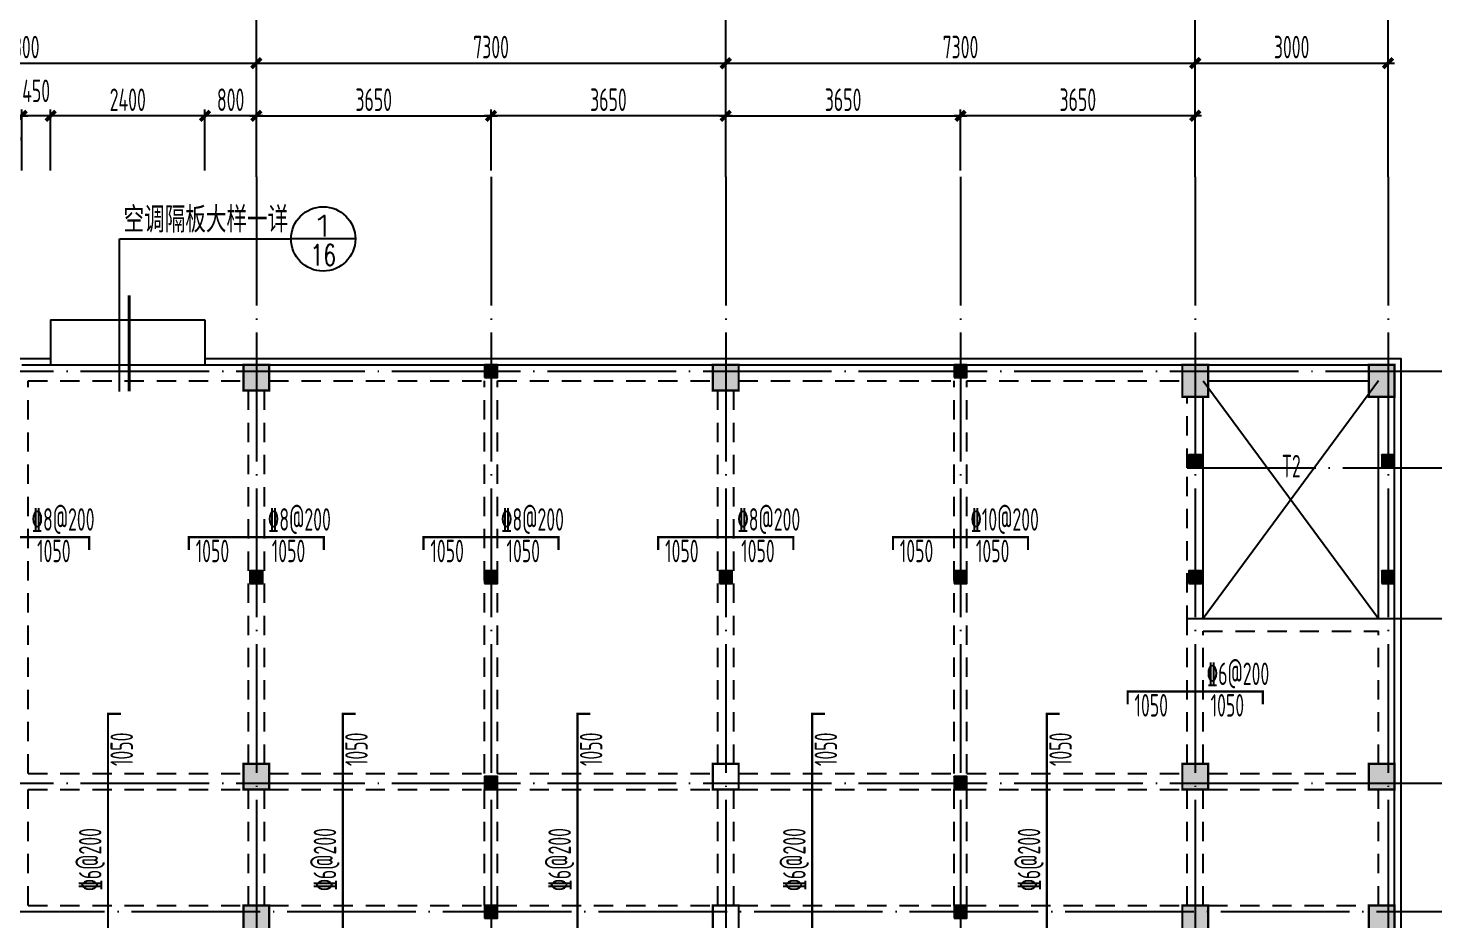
# Model space of a CAD drawing. Extents: x -472319 to -112444, y -516749 to -5704.
# Drawn here: x -264044 to -242182, y -305157 to -291302 of the extents above; entities that cross this region are included whole.
import ezdxf
from ezdxf.enums import TextEntityAlignment as Align

# ---------------------------------------------------------------- set-up
doc = ezdxf.new("R2010")
doc.units = 0
doc.header["$LTSCALE"] = 100
doc.header["$MEASUREMENT"] = 0
for name, pattern in [('3', [5, 3, -2]), ('CENTER', [2, 1.25, -0.25, 0.25, -0.25]), ('DOTE', [2.42, 2, -0.2, 0.02, -0.2])]:
    doc.linetypes.add(name, pattern=pattern)
for name, color, linetype in [('1301', 24, 'Continuous'), ('1305', 1, 'Continuous'), ('1306', 94, 'Continuous'), ('1307', 7, 'Continuous'), ('AXIS', 3, 'Continuous'), ('COLUMN', 9, 'Continuous'), ('DIM_IDEN', 3, 'Continuous'), ('DOTE', 1, 'CENTER'), ('PUB_TEXT', 7, 'Continuous'), ('S_BEAM', 4, 'Continuous'), ('S_BEAMDASH', 134, '3'), ('S_CL', 2, 'Continuous'), ('零厚板', 7, 'Continuous')]:
    doc.layers.add(name, color=color, linetype=linetype)
doc.styles.add('_HZTXT', font='txt.shx', dxfattribs={"width": 0.35, "bigfont": 'hztxt.shx'})
doc.styles.add('HZ', font='tssdeng.shx', dxfattribs={"width": 0.6, "height": 350, "bigfont": 'a.shx'})
doc.styles.get("Standard").update_dxf_attribs({"font": 'tssdeng.shx', "width": 0.6, "bigfont": 'a.shx'})
doc.dimstyles.new('DIMN', dxfattribs={"dimtxt": 350, "dimasz": 150, "dimexe": 100, "dimexo": 100, "dimgap": 75, "dimtad": 1, "dimdec": 0, "dimzin": 0, "dimdsep": 46, "dimtxsty": 'HZ', "dimblk": 'ARCHTICK', "dimcen": 0.09, "dimdle": 100, "dimclrd": 3, "dimclre": 3, "dimclrt": 7, "dimazin": 2, "dimtfac": 1, "dimtdec": 0, "dimtmove": 2, "dimatfit": 3, "dimldrblk": 'ARCHTICK', "dimfxl": 1, "dimtolj": 1, "dimtzin": 0, "dimarcsym": 0})

# ---------------------------------------------------------------- blocks, each defined once
blk = doc.blocks.new('_ArchTick')
at = {"color": 0, "linetype": 'ByBlock', "const_width": 0.4}
blk.add_lwpolyline([(-0.5, -0.5), (0.5, 0.5)], dxfattribs=at)
blk = doc.blocks.new('*D1173')
at = {"layer": 'AXIS', "color": 3, "lineweight": -2, "transparency": 16777216}
for p, q in [((-267894, -291846), (-260394, -291846)), ((-267794, -293513), (-267794, -291746)), ((-260494, -293513), (-260494, -291746))]:
    blk.add_line(p, q, dxfattribs=at)
at = {"layer": 'Defpoints', "color": 0, "transparency": 16777216}
for p in [(-260494, -291846), (-267794, -293613), (-260494, -293613)]:
    blk.add_point(p, dxfattribs=at)
at = {"layer": 'AXIS', "color": 3, "lineweight": -2, "transparency": 16777216, "xscale": 150, "yscale": 150, "zscale": 150, "rotation": 180}
blk.add_blockref('_ArchTick', (-267794, -291846), dxfattribs=at)
at = {"layer": 'AXIS', "color": 3, "lineweight": -2, "transparency": 16777216, "xscale": 150, "yscale": 150, "zscale": 150}
blk.add_blockref('_ArchTick', (-260494, -291846), dxfattribs=at)
at = {"layer": 'AXIS', "color": 7, "transparency": 16777216, "insert": (-264144, -291596), "char_height": 350, "attachment_point": 5, "style": 'HZ'}
blk.add_mtext('\\A1;7300', dxfattribs=at)
blk = doc.blocks.new('*D1174')
at = {"layer": 'AXIS', "color": 3, "lineweight": -2, "transparency": 16777216}
for p, q in [((-260594, -291846), (-253094, -291846)), ((-260494, -293513), (-260494, -291746)), ((-253194, -293513), (-253194, -291746))]:
    blk.add_line(p, q, dxfattribs=at)
at = {"layer": 'Defpoints', "color": 0, "transparency": 16777216}
for p in [(-253194, -291846), (-260494, -293613), (-253194, -293613)]:
    blk.add_point(p, dxfattribs=at)
at = {"layer": 'AXIS', "color": 3, "lineweight": -2, "transparency": 16777216, "xscale": 150, "yscale": 150, "zscale": 150, "rotation": 180}
blk.add_blockref('_ArchTick', (-260494, -291846), dxfattribs=at)
at = {"layer": 'AXIS', "color": 3, "lineweight": -2, "transparency": 16777216, "xscale": 150, "yscale": 150, "zscale": 150}
blk.add_blockref('_ArchTick', (-253194, -291846), dxfattribs=at)
at = {"layer": 'AXIS', "color": 7, "transparency": 16777216, "insert": (-256844, -291596), "char_height": 350, "attachment_point": 5, "style": 'HZ'}
blk.add_mtext('\\A1;7300', dxfattribs=at)
blk = doc.blocks.new('*D1175')
at = {"layer": 'AXIS', "color": 3, "lineweight": -2, "transparency": 16777216}
for p, q in [((-253294, -291846), (-245794, -291846)), ((-253194, -293513), (-253194, -291746)), ((-245894, -293513), (-245894, -291746))]:
    blk.add_line(p, q, dxfattribs=at)
at = {"layer": 'Defpoints', "color": 0, "transparency": 16777216}
for p in [(-245894, -291846), (-253194, -293613), (-245894, -293613)]:
    blk.add_point(p, dxfattribs=at)
at = {"layer": 'AXIS', "color": 3, "lineweight": -2, "transparency": 16777216, "xscale": 150, "yscale": 150, "zscale": 150, "rotation": 180}
blk.add_blockref('_ArchTick', (-253194, -291846), dxfattribs=at)
at = {"layer": 'AXIS', "color": 3, "lineweight": -2, "transparency": 16777216, "xscale": 150, "yscale": 150, "zscale": 150}
blk.add_blockref('_ArchTick', (-245894, -291846), dxfattribs=at)
at = {"layer": 'AXIS', "color": 7, "transparency": 16777216, "insert": (-249544, -291596), "char_height": 350, "attachment_point": 5, "style": 'HZ'}
blk.add_mtext('\\A1;7300', dxfattribs=at)
blk = doc.blocks.new('*D1176')
at = {"layer": 'AXIS', "color": 3, "lineweight": -2, "transparency": 16777216}
for p, q in [((-245994, -291846), (-242794, -291846)), ((-245894, -293513), (-245894, -291746)), ((-242894, -293513), (-242894, -291746))]:
    blk.add_line(p, q, dxfattribs=at)
at = {"layer": 'Defpoints', "color": 0, "transparency": 16777216}
for p in [(-242894, -291846), (-245894, -293613), (-242894, -293613)]:
    blk.add_point(p, dxfattribs=at)
at = {"layer": 'AXIS', "color": 3, "lineweight": -2, "transparency": 16777216, "xscale": 150, "yscale": 150, "zscale": 150, "rotation": 180}
blk.add_blockref('_ArchTick', (-245894, -291846), dxfattribs=at)
at = {"layer": 'AXIS', "color": 3, "lineweight": -2, "transparency": 16777216, "xscale": 150, "yscale": 150, "zscale": 150}
blk.add_blockref('_ArchTick', (-242894, -291846), dxfattribs=at)
at = {"layer": 'AXIS', "color": 7, "transparency": 16777216, "insert": (-244394, -291596), "char_height": 350, "attachment_point": 5, "style": 'HZ'}
blk.add_mtext('\\A1;3000', dxfattribs=at)
blk = doc.blocks.new('*D1177')
at = {"layer": 'AXIS', "color": 3, "lineweight": -2, "transparency": 16777216}
for p, q in [((-302694, -293513), (-302694, -290946)), ((-242894, -293513), (-242894, -290946)), ((-302794, -291046), (-242794, -291046))]:
    blk.add_line(p, q, dxfattribs=at)
at = {"layer": 'Defpoints', "color": 0, "transparency": 16777216}
for p in [(-242894, -291046), (-302694, -293613), (-242894, -293613)]:
    blk.add_point(p, dxfattribs=at)
at = {"layer": 'AXIS', "color": 3, "lineweight": -2, "transparency": 16777216, "xscale": 150, "yscale": 150, "zscale": 150, "rotation": 180}
blk.add_blockref('_ArchTick', (-302694, -291046), dxfattribs=at)
at = {"layer": 'AXIS', "color": 3, "lineweight": -2, "transparency": 16777216, "xscale": 150, "yscale": 150, "zscale": 150}
blk.add_blockref('_ArchTick', (-242894, -291046), dxfattribs=at)
at = {"layer": 'AXIS', "color": 7, "transparency": 16777216, "insert": (-272794, -290796), "char_height": 350, "attachment_point": 5, "style": 'HZ'}
blk.add_mtext('\\A1;59800', dxfattribs=at)
blk = doc.blocks.new('*D1233')
at = {"layer": '1301', "color": 3, "lineweight": -2, "transparency": 16777216}
for p, q in [((-245794, -292664), (-249644, -292664)), ((-249544, -293513), (-249544, -292564)), ((-245894, -293513), (-245894, -292564))]:
    blk.add_line(p, q, dxfattribs=at)
at = {"layer": 'Defpoints', "color": 0, "transparency": 16777216}
for p in [(-249544, -292664), (-249544, -293613), (-245894, -293613)]:
    blk.add_point(p, dxfattribs=at)
at = {"layer": '1301', "color": 3, "lineweight": -2, "transparency": 16777216, "xscale": 150, "yscale": 150, "zscale": 150, "rotation": 180}
blk.add_blockref('_ArchTick', (-249544, -292664), dxfattribs=at)
at = {"layer": '1301', "color": 3, "lineweight": -2, "transparency": 16777216, "xscale": 150, "yscale": 150, "zscale": 150}
blk.add_blockref('_ArchTick', (-245894, -292664), dxfattribs=at)
at = {"layer": '1301', "color": 7, "transparency": 16777216, "insert": (-247719, -292414), "char_height": 350, "attachment_point": 5, "style": 'HZ'}
blk.add_mtext('\\A1;3650', dxfattribs=at)
blk = doc.blocks.new('*D1197')
at = {"layer": '1301', "color": 3, "lineweight": -2, "transparency": 16777216}
for p, q in [((-253294, -292664), (-249444, -292664)), ((-253194, -293513), (-253194, -292564)), ((-249544, -293513), (-249544, -292564))]:
    blk.add_line(p, q, dxfattribs=at)
at = {"layer": 'Defpoints', "color": 0, "transparency": 16777216}
for p in [(-249544, -292664), (-253194, -293613), (-249544, -293613)]:
    blk.add_point(p, dxfattribs=at)
at = {"layer": '1301', "color": 3, "lineweight": -2, "transparency": 16777216, "xscale": 150, "yscale": 150, "zscale": 150, "rotation": 180}
blk.add_blockref('_ArchTick', (-253194, -292664), dxfattribs=at)
at = {"layer": '1301', "color": 3, "lineweight": -2, "transparency": 16777216, "xscale": 150, "yscale": 150, "zscale": 150}
blk.add_blockref('_ArchTick', (-249544, -292664), dxfattribs=at)
at = {"layer": '1301', "color": 7, "transparency": 16777216, "insert": (-251369, -292414), "char_height": 350, "attachment_point": 5, "style": 'HZ'}
blk.add_mtext('\\A1;3650', dxfattribs=at)
blk = doc.blocks.new('*D1198')
at = {"layer": '1301', "color": 3, "lineweight": -2, "transparency": 16777216}
for p, q in [((-253094, -292664), (-256944, -292664)), ((-256844, -293513), (-256844, -292564)), ((-253194, -293513), (-253194, -292564))]:
    blk.add_line(p, q, dxfattribs=at)
at = {"layer": 'Defpoints', "color": 0, "transparency": 16777216}
for p in [(-256844, -292664), (-256844, -293613), (-253194, -293613)]:
    blk.add_point(p, dxfattribs=at)
at = {"layer": '1301', "color": 3, "lineweight": -2, "transparency": 16777216, "xscale": 150, "yscale": 150, "zscale": 150, "rotation": 180}
blk.add_blockref('_ArchTick', (-256844, -292664), dxfattribs=at)
at = {"layer": '1301', "color": 3, "lineweight": -2, "transparency": 16777216, "xscale": 150, "yscale": 150, "zscale": 150}
blk.add_blockref('_ArchTick', (-253194, -292664), dxfattribs=at)
at = {"layer": '1301', "color": 7, "transparency": 16777216, "insert": (-255019, -292414), "char_height": 350, "attachment_point": 5, "style": 'HZ'}
blk.add_mtext('\\A1;3650', dxfattribs=at)
blk = doc.blocks.new('*D1199')
at = {"layer": '1301', "color": 3, "lineweight": -2, "transparency": 16777216}
for p, q in [((-260594, -292664), (-256744, -292664)), ((-260494, -293513), (-260494, -292564)), ((-256844, -293513), (-256844, -292564))]:
    blk.add_line(p, q, dxfattribs=at)
at = {"layer": 'Defpoints', "color": 0, "transparency": 16777216}
for p in [(-256844, -292664), (-260494, -293613), (-256844, -293613)]:
    blk.add_point(p, dxfattribs=at)
at = {"layer": '1301', "color": 3, "lineweight": -2, "transparency": 16777216, "xscale": 150, "yscale": 150, "zscale": 150, "rotation": 180}
blk.add_blockref('_ArchTick', (-260494, -292664), dxfattribs=at)
at = {"layer": '1301', "color": 3, "lineweight": -2, "transparency": 16777216, "xscale": 150, "yscale": 150, "zscale": 150}
blk.add_blockref('_ArchTick', (-256844, -292664), dxfattribs=at)
at = {"layer": '1301', "color": 7, "transparency": 16777216, "insert": (-258669, -292414), "char_height": 350, "attachment_point": 5, "style": 'HZ'}
blk.add_mtext('\\A1;3650', dxfattribs=at)
blk = doc.blocks.new('*D1200')
at = {"layer": '1301', "color": 3, "lineweight": -2, "transparency": 16777216}
for p, q in [((-261194, -292664), (-263794, -292664)), ((-263694, -293513), (-263694, -292564)), ((-261294, -293513), (-261294, -292564))]:
    blk.add_line(p, q, dxfattribs=at)
at = {"layer": 'Defpoints', "color": 0, "transparency": 16777216}
for p in [(-263694, -292664), (-263694, -293613), (-261294, -293613)]:
    blk.add_point(p, dxfattribs=at)
at = {"layer": '1301', "color": 3, "lineweight": -2, "transparency": 16777216, "xscale": 150, "yscale": 150, "zscale": 150, "rotation": 180}
blk.add_blockref('_ArchTick', (-263694, -292664), dxfattribs=at)
at = {"layer": '1301', "color": 3, "lineweight": -2, "transparency": 16777216, "xscale": 150, "yscale": 150, "zscale": 150}
blk.add_blockref('_ArchTick', (-261294, -292664), dxfattribs=at)
at = {"layer": '1301', "color": 7, "transparency": 16777216, "insert": (-262494, -292414), "char_height": 350, "attachment_point": 5, "style": 'HZ'}
blk.add_mtext('\\A1;2400', dxfattribs=at)
blk = doc.blocks.new('*D1201')
at = {"layer": '1301', "color": 3, "lineweight": -2, "transparency": 16777216}
for p, q in [((-263594, -292664), (-264244, -292664)), ((-264144, -293513), (-264144, -292564)), ((-263694, -293513), (-263694, -292564))]:
    blk.add_line(p, q, dxfattribs=at)
at = {"layer": 'Defpoints', "color": 0, "transparency": 16777216}
for p in [(-264144, -292664), (-264144, -293613), (-263694, -293613)]:
    blk.add_point(p, dxfattribs=at)
at = {"layer": '1301', "color": 3, "lineweight": -2, "transparency": 16777216, "xscale": 150, "yscale": 150, "zscale": 150, "rotation": 180}
blk.add_blockref('_ArchTick', (-264144, -292664), dxfattribs=at)
at = {"layer": '1301', "color": 3, "lineweight": -2, "transparency": 16777216, "xscale": 150, "yscale": 150, "zscale": 150}
blk.add_blockref('_ArchTick', (-263694, -292664), dxfattribs=at)
at = {"layer": '1301', "color": 7, "transparency": 16777216, "insert": (-263919, -292276), "char_height": 350, "attachment_point": 5, "style": 'HZ'}
blk.add_mtext('\\A1;450', dxfattribs=at)
blk = doc.blocks.new('*D1204')
at = {"layer": '1301', "color": 3, "lineweight": -2, "transparency": 16777216}
for p, q in [((-264694, -292664), (-264044, -292664)), ((-264594, -293513), (-264594, -292564)), ((-264144, -293513), (-264144, -292564))]:
    blk.add_line(p, q, dxfattribs=at)
at = {"layer": 'Defpoints', "color": 0, "transparency": 16777216}
for p in [(-264144, -292664), (-264594, -293613), (-264144, -293613)]:
    blk.add_point(p, dxfattribs=at)
at = {"layer": '1301', "color": 3, "lineweight": -2, "transparency": 16777216, "xscale": 150, "yscale": 150, "zscale": 150, "rotation": 180}
blk.add_blockref('_ArchTick', (-264594, -292664), dxfattribs=at)
at = {"layer": '1301', "color": 3, "lineweight": -2, "transparency": 16777216, "xscale": 150, "yscale": 150, "zscale": 150}
blk.add_blockref('_ArchTick', (-264144, -292664), dxfattribs=at)
at = {"layer": '1301', "color": 7, "transparency": 16777216, "insert": (-264369, -293022), "char_height": 350, "attachment_point": 5, "style": 'HZ'}
blk.add_mtext('\\A1;450', dxfattribs=at)
blk = doc.blocks.new('*D1205')
at = {"layer": '1301', "color": 3, "lineweight": -2, "transparency": 16777216}
for p, q in [((-260394, -292664), (-261394, -292664)), ((-261294, -293513), (-261294, -292564)), ((-260494, -293513), (-260494, -292564))]:
    blk.add_line(p, q, dxfattribs=at)
at = {"layer": 'Defpoints', "color": 0, "transparency": 16777216}
for p in [(-261294, -292664), (-261294, -293613), (-260494, -293613)]:
    blk.add_point(p, dxfattribs=at)
at = {"layer": '1301', "color": 3, "lineweight": -2, "transparency": 16777216, "xscale": 150, "yscale": 150, "zscale": 150, "rotation": 180}
blk.add_blockref('_ArchTick', (-261294, -292664), dxfattribs=at)
at = {"layer": '1301', "color": 3, "lineweight": -2, "transparency": 16777216, "xscale": 150, "yscale": 150, "zscale": 150}
blk.add_blockref('_ArchTick', (-260494, -292664), dxfattribs=at)
at = {"layer": '1301', "color": 7, "transparency": 16777216, "insert": (-260894, -292414), "char_height": 350, "attachment_point": 5, "style": 'HZ'}
blk.add_mtext('\\A1;800', dxfattribs=at)

msp = doc.modelspace()

# ---------------------------------------------------------------- hatches: boundary and pattern name
at = {"layer": 'COLUMN'}
h = msp.add_hatch(dxfattribs=at)
h.set_pattern_fill('ANSI31', color=0)
h.set_pattern_definition([(45, (-307981.33058, -110994.39045), (-0.08838834765, 0.08838834765), [])])
h.paths.add_polyline_path([(-256943.831, -296732.39), (-256743.831, -296732.39), (-256743.831, -296532.39), (-256943.831, -296532.39)])
h = msp.add_hatch(dxfattribs=at)
h.set_pattern_fill('ANSI31', color=0)
h.set_pattern_definition([(45, (-300681.33058, -110994.39045), (-0.08838834765, 0.08838834765), [])])
h.paths.add_polyline_path([(-249643.831, -296732.39), (-249443.831, -296732.39), (-249443.831, -296532.39), (-249643.831, -296532.39)])
h = msp.add_hatch(dxfattribs=at)
h.set_pattern_fill('ANSI31', color=0)
h.set_pattern_definition([(45, (-297031.33058, -112394.39045), (-0.08838834765, 0.08838834765), [])])
h.paths.add_polyline_path([(-245993.831, -298132.39), (-245793.831, -298132.39), (-245793.831, -297932.39), (-245993.831, -297932.39)])
h = msp.add_hatch(dxfattribs=at)
h.set_pattern_fill('ANSI31', color=0)
h.set_pattern_definition([(45, (-294031.33058, -112394.39045), (-0.08838834765, 0.08838834765), [])])
h.paths.add_polyline_path([(-242993.831, -298132.39), (-242793.831, -298132.39), (-242793.831, -297932.39), (-242993.831, -297932.39)])
h = msp.add_hatch(dxfattribs=at)
h.set_pattern_fill('ANSI31', color=0)
h.set_pattern_definition([(45, (-311631.33058, -114194.39191), (-0.08838834765, 0.08838834765), [])])
h.paths.add_polyline_path([(-260593.831, -299932.392), (-260393.831, -299932.392), (-260393.831, -299732.392), (-260593.831, -299732.392)])
h = msp.add_hatch(dxfattribs=at)
h.set_pattern_fill('ANSI31', color=0)
h.set_pattern_definition([(45, (-307981.33058, -114194.39191), (-0.08838834765, 0.08838834765), [])])
h.paths.add_polyline_path([(-256943.831, -299932.392), (-256743.831, -299932.392), (-256743.831, -299732.392), (-256943.831, -299732.392)])
h = msp.add_hatch(dxfattribs=at)
h.set_pattern_fill('ANSI31', color=0)
h.set_pattern_definition([(45, (-304331.33058, -114194.39191), (-0.08838834765, 0.08838834765), [])])
h.paths.add_polyline_path([(-253293.831, -299932.392), (-253093.831, -299932.392), (-253093.831, -299732.392), (-253293.831, -299732.392)])
h = msp.add_hatch(dxfattribs=at)
h.set_pattern_fill('ANSI31', color=0)
h.set_pattern_definition([(45, (-300681.33058, -114194.39191), (-0.08838834765, 0.08838834765), [])])
h.paths.add_polyline_path([(-249643.831, -299932.392), (-249443.831, -299932.392), (-249443.831, -299732.392), (-249643.831, -299732.392)])
h = msp.add_hatch(dxfattribs=at)
h.set_pattern_fill('ANSI31', color=0)
h.set_pattern_definition([(45, (-297031.33058, -114194.39191), (-0.08838834765, 0.08838834765), [])])
h.paths.add_polyline_path([(-245993.831, -299932.392), (-245793.831, -299932.392), (-245793.831, -299732.392), (-245993.831, -299732.392)])
h = msp.add_hatch(dxfattribs=at)
h.set_pattern_fill('ANSI31', color=0)
h.set_pattern_definition([(45, (-294031.33058, -114194.39191), (-0.08838834765, 0.08838834765), [])])
h.paths.add_polyline_path([(-242993.831, -299932.392), (-242793.831, -299932.392), (-242793.831, -299732.392), (-242993.831, -299732.392)])
h = msp.add_hatch(dxfattribs=at)
h.set_pattern_fill('ANSI31', color=0)
h.set_pattern_definition([(45, (-307981.32863, -117394.39142), (-0.08838834765, 0.08838834765), [])])
h.paths.add_polyline_path([(-256943.829, -303132.391), (-256743.829, -303132.391), (-256743.829, -302932.391), (-256943.829, -302932.391)])
h = msp.add_hatch(dxfattribs=at)
h.set_pattern_fill('ANSI31', color=0)
h.set_pattern_definition([(45, (-300681.32863, -117394.39142), (-0.08838834765, 0.08838834765), [])])
h.paths.add_polyline_path([(-249643.829, -303132.391), (-249443.829, -303132.391), (-249443.829, -302932.391), (-249643.829, -302932.391)])
h = msp.add_hatch(dxfattribs=at)
h.set_pattern_fill('ANSI31', color=0)
h.set_pattern_definition([(45, (-307981.33058, -119394.39142), (-0.08838834765, 0.08838834765), [])])
h.paths.add_polyline_path([(-256943.831, -305132.391), (-256743.831, -305132.391), (-256743.831, -304932.391), (-256943.831, -304932.391)])
h = msp.add_hatch(dxfattribs=at)
h.set_pattern_fill('ANSI31', color=0)
h.set_pattern_definition([(45, (-300681.33058, -119394.39142), (-0.08838834765, 0.08838834765), [])])
h.paths.add_polyline_path([(-249643.831, -305132.391), (-249443.831, -305132.391), (-249443.831, -304932.391), (-249643.831, -304932.391)])
at = {"layer": 'S_CL'}
h = msp.add_hatch(dxfattribs=at)
h.set_pattern_fill('ANSI31', color=256)
h.set_pattern_definition([(45, (114544.49969, 334608), (-0.088388347648, 0.088388347648), [])])
h.paths.add_polyline_path([(-299493.831, -297032.39), (-299493.831, -296532.39), (-299893.831, -296532.39), (-299893.831, -297032.39)])
h.paths.add_polyline_path([(-299493.831, -303132.391), (-299493.831, -302732.391), (-299893.831, -302732.391), (-299893.831, -303132.391)])
h.paths.add_polyline_path([(-299493.831, -305332.391), (-299493.831, -304932.391), (-299893.831, -304932.391), (-299893.831, -305332.391)])
h.paths.add_polyline_path([(-299493.831, -311532.391), (-299493.831, -311032.391), (-299893.831, -311032.391), (-299893.831, -311532.391)])
h.paths.add_polyline_path([(-302393.831, -297032.39), (-302393.831, -296532.39), (-302793.831, -296532.39), (-302793.831, -297032.39)])
h.paths.add_polyline_path([(-302393.831, -303132.391), (-302393.831, -302732.391), (-302793.831, -302732.391), (-302793.831, -303132.391)])
h.paths.add_polyline_path([(-302393.831, -305332.391), (-302393.831, -304932.391), (-302793.831, -304932.391), (-302793.831, -305332.391)])
h.paths.add_polyline_path([(-302393.831, -311532.391), (-302393.831, -311032.391), (-302793.831, -311032.391), (-302793.831, -311532.391)])
h.paths.add_polyline_path([(-242793.829, -311532.391), (-242793.829, -311032.391), (-243193.829, -311032.391), (-243193.829, -311532.391)])
h.paths.add_polyline_path([(-245693.829, -311532.391), (-245693.829, -311032.391), (-246093.829, -311032.391), (-246093.829, -311532.391)])
h.paths.add_polyline_path([(-252993.829, -311532.391), (-252993.829, -311132.391), (-253393.829, -311132.391), (-253393.829, -311532.391)])
h.paths.add_polyline_path([(-260293.829, -311532.391), (-260293.829, -311132.391), (-260693.829, -311132.391), (-260693.829, -311532.391)])
h.paths.add_polyline_path([(-267593.829, -311532.391), (-267593.829, -311032.391), (-267993.829, -311032.391), (-267993.829, -311532.391)])
h.paths.add_polyline_path([(-277593.831, -311532.391), (-277593.831, -311032.391), (-277993.831, -311032.391), (-277993.831, -311532.391)])
h.paths.add_polyline_path([(-284893.831, -311532.391), (-284893.831, -311132.391), (-285293.831, -311132.391), (-285293.831, -311532.391)])
h.paths.add_polyline_path([(-292193.831, -311532.391), (-292193.831, -311132.391), (-292593.831, -311132.391), (-292593.831, -311532.391)])
h.paths.add_polyline_path([(-242793.829, -297032.39), (-242793.829, -296532.39), (-243193.829, -296532.39), (-243193.829, -297032.39)])
h.paths.add_polyline_path([(-242793.829, -303132.391), (-242793.829, -302732.391), (-243193.829, -302732.391), (-243193.829, -303132.391)])
h.paths.add_polyline_path([(-242793.829, -305332.391), (-242793.829, -304932.391), (-243193.829, -304932.391), (-243193.829, -305332.391)])
h.paths.add_polyline_path([(-245693.829, -297032.39), (-245693.829, -296532.39), (-246093.829, -296532.39), (-246093.829, -297032.39)])
h.paths.add_polyline_path([(-245693.829, -303132.391), (-245693.829, -302732.391), (-246093.829, -302732.391), (-246093.829, -303132.391)])
h.paths.add_polyline_path([(-245693.829, -305332.391), (-245693.829, -304932.391), (-246093.829, -304932.391), (-246093.829, -305332.391)])
h.paths.add_polyline_path([(-252993.829, -296932.39), (-252993.829, -296532.39), (-253393.829, -296532.39), (-253393.829, -296932.39)])
h.paths.add_polyline_path([(-260293.829, -296932.39), (-260293.829, -296532.39), (-260693.829, -296532.39), (-260693.829, -296932.39)])
h.paths.add_polyline_path([(-267593.829, -296932.39), (-267593.829, -296532.39), (-267993.829, -296532.39), (-267993.829, -296932.39)])
h.paths.add_polyline_path([(-270593.829, -297032.39), (-270593.829, -296532.39), (-270993.829, -296532.39), (-270993.829, -297032.39)])
h.paths.add_polyline_path([(-277593.831, -297032.39), (-277593.831, -296532.39), (-277993.831, -296532.39), (-277993.831, -297032.39)])
h.paths.add_polyline_path([(-284893.831, -296932.39), (-284893.831, -296532.39), (-285293.831, -296532.39), (-285293.831, -296932.39)])
h.paths.add_polyline_path([(-292193.831, -296932.39), (-292193.831, -296532.39), (-292593.831, -296532.39), (-292593.831, -296932.39)])
h.paths.add_polyline_path([(-260293.829, -303132.391), (-260293.829, -302732.391), (-260693.829, -302732.391), (-260693.829, -303132.391)])
h.paths.add_polyline_path([(-260293.829, -305332.391), (-260293.829, -304932.391), (-260693.829, -304932.391), (-260693.829, -305332.391)])
h.paths.add_polyline_path([(-267593.829, -303132.391), (-267593.829, -302732.391), (-267993.829, -302732.391), (-267993.829, -303132.391)])
h.paths.add_polyline_path([(-267593.829, -305332.391), (-267593.829, -304932.391), (-267993.829, -304932.391), (-267993.829, -305332.391)])
h.paths.add_polyline_path([(-270593.829, -303132.391), (-270593.829, -302632.391), (-270993.829, -302632.391), (-270993.829, -303132.391)])
h.paths.add_polyline_path([(-277593.831, -303132.391), (-277593.831, -302632.391), (-277993.831, -302632.391), (-277993.831, -303132.391)])
h.paths.add_polyline_path([(-277593.831, -305332.391), (-277593.831, -304932.391), (-277993.831, -304932.391), (-277993.831, -305332.391)])
h.paths.add_polyline_path([(-284893.831, -303132.391), (-284893.831, -302732.391), (-285293.831, -302732.391), (-285293.831, -303132.391)])
h.paths.add_polyline_path([(-284893.831, -305332.391), (-284893.831, -304932.391), (-285293.831, -304932.391), (-285293.831, -305332.391)])

# ---------------------------------------------------------------- linework, layer by layer
for p, q in [((-263693.829, -295832.391), (-261293.829, -295832.391)), ((-263693.829, -295832.391), (-263693.829, -296532.391)), ((-261293.829, -295832.391), (-261293.829, -296532.391))]:
    msp.add_line(p, q)
for points in [[(-261293.829, -296432.39), (-242693.829, -296432.39), (-242693.829, -311632.39), (-302893.829, -311632.39), (-302893.829, -296432.39), (-284293.829, -296432.39)], [(-264593.829, -296432.39), (-263693.829, -296432.39)]]:
    msp.add_lwpolyline(points)
at = {"layer": '1305', "const_width": 35}
for points in [[(-265193.829, -299412.39), (-265193.829, -299212.39), (-263093.829, -299212.39), (-263093.829, -299412.39)], [(-261543.829, -299412.39), (-261543.829, -299212.39), (-259443.829, -299212.39), (-259443.829, -299412.39)], [(-257893.829, -299412.39), (-257893.829, -299212.39), (-255793.829, -299212.392), (-255793.829, -299412.392)], [(-254243.829, -299412.39), (-254243.829, -299212.39), (-252143.829, -299212.39), (-252143.829, -299412.39)], [(-250593.829, -299412.388), (-250593.829, -299212.388), (-248493.829, -299212.39), (-248493.829, -299412.39)], [(-246943.829, -301810.39), (-246943.829, -301610.39), (-244843.829, -301610.391), (-244843.829, -301810.391)], [(-262601.329, -306107.391), (-262801.329, -306107.391), (-262801.329, -301957.391), (-262601.329, -301957.391)], [(-258951.329, -306107.391), (-259151.329, -306107.391), (-259151.329, -301957.391), (-258951.329, -301957.391)], [(-255301.333, -306107.391), (-255501.333, -306107.391), (-255501.333, -301957.391), (-255301.333, -301957.391)], [(-251651.333, -306107.391), (-251851.333, -306107.391), (-251851.333, -301957.391), (-251651.333, -301957.391)], [(-248001.333, -306107.391), (-248201.333, -306107.391), (-248201.333, -301957.391), (-248001.333, -301957.391)]]:
    msp.add_lwpolyline(points, dxfattribs=at)
at = {"layer": 'AXIS'}
for p, q in [((-260493.829, -293612.742), (-260493.829, -290681.947)), ((-253193.829, -293612.742), (-253193.829, -290681.947)), ((-245893.829, -293612.742), (-245893.829, -290681.947)), ((-242893.829, -293612.742), (-242893.829, -290681.947))]:
    msp.add_line(p, q, dxfattribs=at)
at = {"layer": 'COLUMN', "color": 0}
for points in [[(-256943.831, -296732.39), (-256743.831, -296732.39), (-256743.831, -296532.39), (-256943.831, -296532.39)], [(-249643.831, -296732.39), (-249443.831, -296732.39), (-249443.831, -296532.39), (-249643.831, -296532.39)], [(-245993.831, -298132.39), (-245793.831, -298132.39), (-245793.831, -297932.39), (-245993.831, -297932.39)], [(-242993.831, -298132.39), (-242793.831, -298132.39), (-242793.831, -297932.39), (-242993.831, -297932.39)], [(-260593.831, -299932.392), (-260393.831, -299932.392), (-260393.831, -299732.392), (-260593.831, -299732.392)], [(-256943.831, -299932.392), (-256743.831, -299932.392), (-256743.831, -299732.392), (-256943.831, -299732.392)], [(-253293.831, -299932.392), (-253093.831, -299932.392), (-253093.831, -299732.392), (-253293.831, -299732.392)], [(-249643.831, -299932.392), (-249443.831, -299932.392), (-249443.831, -299732.392), (-249643.831, -299732.392)], [(-245993.831, -299932.392), (-245793.831, -299932.392), (-245793.831, -299732.392), (-245993.831, -299732.392)], [(-242993.831, -299932.392), (-242793.831, -299932.392), (-242793.831, -299732.392), (-242993.831, -299732.392)], [(-256943.829, -303132.391), (-256743.829, -303132.391), (-256743.829, -302932.391), (-256943.829, -302932.391)], [(-249643.829, -303132.391), (-249443.829, -303132.391), (-249443.829, -302932.391), (-249643.829, -302932.391)], [(-256943.831, -305132.391), (-256743.831, -305132.391), (-256743.831, -304932.391), (-256943.831, -304932.391)], [(-249643.831, -305132.391), (-249443.831, -305132.391), (-249443.831, -304932.391), (-249643.831, -304932.391)]]:
    msp.add_lwpolyline(points, close=True, dxfattribs=at)
at = {"layer": 'DIM_IDEN'}
for p, q in [((-262622.822, -294577.545), (-259955.043, -294577.545)), ((-262622.822, -296946.436), (-262622.822, -294577.545)), ((-258955.043, -294577.545), (-259955.043, -294577.545))]:
    msp.add_line(p, q, dxfattribs=at)
at = {"layer": 'DIM_IDEN', "const_width": 50}
msp.add_lwpolyline([(-262472.822, -296946.436), (-262472.822, -295452.592)], dxfattribs=at)
at = {"layer": 'DIM_IDEN'}
msp.add_circle((-259455.043, -294577.545), 500, dxfattribs=at)
at = {"layer": 'DOTE', "linetype": 'DOTE', "ltscale": 10}
for p, q in [((-260493.829, -293612.742), (-260493.829, -315762.782)), ((-256843.829, -293612.742), (-256843.829, -315762.782)), ((-253193.829, -293612.742), (-253193.829, -315762.782)), ((-249543.829, -293612.742), (-249543.829, -315762.782)), ((-245893.829, -293612.742), (-245893.829, -315762.782)), ((-242893.829, -293612.742), (-242893.829, -315762.782)), ((-304367.647, -296632.39), (-241075.018, -296632.39)), ((-246018.829, -298132.39), (-241075.018, -298132.39)), ((-246018.829, -300472.39), (-241075.018, -300472.39)), ((-304367.647, -303032.39), (-241075.018, -303032.39)), ((-241075.018, -305032.39), (-304367.647, -305032.39))]:
    msp.add_line(p, q, dxfattribs=at)
at = {"layer": 'S_BEAM'}
for p, q in [((-264143.829, -296532.39), (-260693.829, -296532.39)), ((-260293.829, -296532.39), (-256843.829, -296532.39)), ((-256843.829, -296532.39), (-253393.829, -296532.39)), ((-252993.829, -296532.39), (-249543.829, -296532.39)), ((-249543.829, -296532.39), (-246093.829, -296532.39)), ((-245693.829, -296532.39), (-243193.829, -296532.39)), ((-245693.829, -296782.39), (-243193.829, -296782.39)), ((-245768.829, -298032.39), (-245768.829, -297032.39)), ((-243043.829, -298032.39), (-243043.829, -297032.39)), ((-242793.829, -298132.39), (-242793.829, -297032.39)), ((-245768.829, -300472.39), (-245768.829, -298032.39)), ((-243043.829, -300472.39), (-243043.829, -298032.39)), ((-242793.829, -300572.39), (-242793.829, -298132.39)), ((-245768.829, -300472.39), (-243043.829, -300472.39)), ((-242793.829, -302732.391), (-242793.829, -300572.39)), ((-242793.829, -304932.391), (-242793.829, -303132.391))]:
    msp.add_line(p, q, dxfattribs=at)
at = {"layer": 'S_BEAMDASH'}
for p, q in [((-264043.829, -302882.391), (-264043.829, -296782.39)), ((-264043.829, -296782.39), (-260693.829, -296782.39)), ((-260293.829, -296782.39), (-256943.829, -296782.39)), ((-256943.829, -302882.391), (-256943.829, -296782.39)), ((-256743.829, -302882.391), (-256743.829, -296782.39)), ((-256743.829, -296782.39), (-253393.829, -296782.39)), ((-252993.829, -296782.39), (-249643.829, -296782.39)), ((-249643.829, -302882.391), (-249643.829, -296782.39)), ((-249443.829, -302882.391), (-249443.829, -296782.39)), ((-249443.829, -296782.39), (-246093.829, -296782.39)), ((-260618.829, -302732.391), (-260618.829, -296932.39)), ((-260368.829, -302732.391), (-260368.829, -296932.39)), ((-253318.829, -302732.391), (-253318.829, -296932.39)), ((-253068.829, -302732.391), (-253068.829, -296932.39)), ((-246018.829, -298132.39), (-246018.829, -297032.39)), ((-246018.829, -300572.39), (-246018.829, -298132.39)), ((-246018.829, -302732.391), (-246018.829, -300572.39)), ((-245768.829, -302732.391), (-245768.829, -300672.39)), ((-245768.829, -300672.39), (-243043.829, -300672.39)), ((-243043.829, -302732.391), (-243043.829, -300672.39)), ((-264043.829, -302882.391), (-260693.829, -302882.391)), ((-260293.829, -302882.391), (-256943.829, -302882.391)), ((-256743.829, -302882.391), (-253393.829, -302882.391)), ((-252993.829, -302882.391), (-249643.829, -302882.391)), ((-249443.829, -302882.391), (-246093.829, -302882.391)), ((-245693.829, -302882.391), (-243193.829, -302882.391)), ((-264043.829, -304932.391), (-264043.829, -303132.391)), ((-264043.829, -303132.391), (-260693.829, -303132.391)), ((-260618.829, -304932.391), (-260618.829, -303132.391)), ((-260368.829, -304932.391), (-260368.829, -303132.391)), ((-260293.829, -303132.391), (-256943.829, -303132.391)), ((-256943.829, -304932.391), (-256943.829, -303132.391)), ((-256743.829, -304932.391), (-256743.829, -303132.391)), ((-256743.829, -303132.391), (-253393.829, -303132.391)), ((-253318.829, -304932.391), (-253318.829, -303132.391)), ((-253068.829, -304932.391), (-253068.829, -303132.391)), ((-252993.829, -303132.391), (-249643.829, -303132.391)), ((-249643.829, -304932.391), (-249643.829, -303132.391)), ((-249443.829, -304932.391), (-249443.829, -303132.391)), ((-249443.829, -303132.391), (-246093.829, -303132.391)), ((-246018.829, -304932.391), (-246018.829, -303132.391)), ((-245768.829, -304932.391), (-245768.829, -303132.391)), ((-245693.829, -303132.391), (-243193.829, -303132.391)), ((-243043.829, -304932.391), (-243043.829, -303132.391)), ((-264043.829, -304932.391), (-260693.829, -304932.391)), ((-260293.829, -304932.391), (-256943.829, -304932.391)), ((-256743.829, -304932.391), (-253393.829, -304932.391)), ((-252993.829, -304932.391), (-249643.829, -304932.391)), ((-249443.829, -304932.391), (-246093.829, -304932.391)), ((-245693.829, -304932.391), (-243193.829, -304932.391))]:
    msp.add_line(p, q, dxfattribs=at)
at = {"layer": 'S_CL', "const_width": 35}
for points in [[(-260293.829, -296932.39), (-260293.829, -296532.39), (-260693.829, -296532.39), (-260693.829, -296932.39)], [(-252993.829, -296932.39), (-252993.829, -296532.39), (-253393.829, -296532.39), (-253393.829, -296932.39)], [(-245693.829, -297032.39), (-245693.829, -296532.39), (-246093.829, -296532.39), (-246093.829, -297032.39)], [(-242793.829, -297032.39), (-242793.829, -296532.39), (-243193.829, -296532.39), (-243193.829, -297032.39)], [(-260293.829, -303132.391), (-260293.829, -302732.391), (-260693.829, -302732.391), (-260693.829, -303132.391)], [(-252993.829, -303132.391), (-252993.829, -302732.391), (-253393.829, -302732.391), (-253393.829, -303132.391)], [(-245693.829, -303132.391), (-245693.829, -302732.391), (-246093.829, -302732.391), (-246093.829, -303132.391)], [(-242793.829, -303132.391), (-242793.829, -302732.391), (-243193.829, -302732.391), (-243193.829, -303132.391)], [(-260293.829, -305332.391), (-260293.829, -304932.391), (-260693.829, -304932.391), (-260693.829, -305332.391)], [(-252993.829, -305332.391), (-252993.829, -304932.391), (-253393.829, -304932.391), (-253393.829, -305332.391)], [(-245693.829, -305332.391), (-245693.829, -304932.391), (-246093.829, -304932.391), (-246093.829, -305332.391)], [(-242793.829, -305332.391), (-242793.829, -304932.391), (-243193.829, -304932.391), (-243193.829, -305332.391)]]:
    msp.add_lwpolyline(points, close=True, dxfattribs=at)
at = {"layer": '零厚板'}
for p, q in [((-245768.829, -296782.39), (-243043.829, -300472.39)), ((-243043.829, -296782.39), (-245768.829, -300472.39))]:
    msp.add_line(p, q, dxfattribs=at)

# ---------------------------------------------------------------- texts
at = {"layer": '1306', "width": 0.6}
for p in [(-263903.829, -299600.791), (-261437.329, -299600.791), (-260253.829, -299600.791), (-257787.329, -299600.791), (-256603.829, -299600.791), (-254137.329, -299600.791), (-252953.829, -299600.791), (-250487.329, -299600.791), (-249303.829, -299600.791), (-246837.329, -301998.791), (-245653.829, -301998.791)]:
    msp.add_text('1050', height=350, dxfattribs=at).set_placement(p)
for p in [(-262412.93, -302767.391), (-258762.93, -302767.391), (-255112.934, -302767.391), (-251462.934, -302767.391), (-247812.934, -302767.391)]:
    msp.add_text('1050', height=350, rotation=90, dxfattribs=at).set_placement(p)
at = {"layer": '1307', "width": 0.6}
for s, p in [('T2', (-244547.206, -298282.329)), ('\x848@200', (-263991.329, -299110.791)), ('\x848@200', (-260316.329, -299110.791)), ('\x848@200', (-256691.329, -299110.791)), ('\x848@200', (-253016.329, -299110.791)), ('%%13210@200', (-249391.329, -299110.791)), ('\x846@200', (-245716.329, -301508.791))]:
    msp.add_text(s, height=350, dxfattribs=at).set_placement(p)
for p in [(-262902.93, -304704.891), (-259252.93, -304704.891), (-255602.934, -304704.891), (-251952.934, -304704.891), (-248302.934, -304704.891)]:
    msp.add_text('\x846@200', height=350, rotation=90, dxfattribs=at).set_placement(p)
at = {"layer": 'PUB_TEXT', "style": '_HZTXT', "width": 0.8}
msp.add_text('空调隔板大样一详', height=400, dxfattribs=at).set_placement((-262559.61, -294477.545))
at = {"layer": 'PUB_TEXT', "style": '_HZTXT'}
for s, height, width, p, p2 in [('1', 321.994, 5.25, (-259656.289, -294537.296), (-259253.797, -294537.296)), ('16', 321.9938, 0.905172, (-259656.289, -294987.946), (-259253.797, -294987.946))]:
    msp.add_text(s, height=height, dxfattribs=dict(at, width=width)).set_placement(p, p2, align=Align.FIT)

# ---------------------------------------------------------------- dimensions: what is measured, and where the dimension line sits
at = {"layer": '1301', "color": 7}
for base, p1, p2, picture, middle in [((-264143.829, -292664), (-263693.829, -293612.742), (-264143.829, -293612.742), '*D1201', (-263918.829, -292276.5)), ((-263693.829, -292664), (-261293.829, -293612.742), (-263693.829, -293612.742), '*D1200', (-262493.829, -292414)), ((-261293.829, -292664), (-260493.829, -293612.742), (-261293.829, -293612.742), '*D1205', (-260893.829, -292414)), ((-256843.829, -292664), (-253193.829, -293612.742), (-256843.829, -293612.742), '*D1198', (-255018.829, -292414)), ((-249543.829, -292664), (-245893.829, -293612.742), (-249543.829, -293612.742), '*D1233', (-247718.829, -292414))]:
    dim = msp.add_linear_dim(base=base, p1=p1, p2=p2, dimstyle='DIMN', override={"dimfxl": 100}, dxfattribs=at)
    dim.commit()
    dim.dimension.update_dxf_attribs({"geometry": picture, "text_midpoint": middle})
for base, p1, p2, picture, middle in [((-256843.829, -292664), (-260493.829, -293612.742), (-256843.829, -293612.742), '*D1199', (-258668.829, -292414)), ((-249543.829, -292664), (-253193.829, -293612.742), (-249543.829, -293612.742), '*D1197', (-251368.829, -292414))]:
    dim = msp.add_linear_dim(base=base, p1=p1, p2=p2, angle=180, dimstyle='DIMN', override={"dimfxl": 100}, dxfattribs=at)
    dim.commit()
    dim.dimension.update_dxf_attribs({"geometry": picture, "text_midpoint": middle})
dim = msp.add_linear_dim(base=(-264143.829, -292664), p1=(-264593.829, -293612.742), p2=(-264143.829, -293612.742), angle=180, dimstyle='DIMN', override={"dimfxl": 100}, dxfattribs=at)
dim.commit()
dim.dimension.update_dxf_attribs({"geometry": '*D1204', "text_midpoint": (-264368.829, -293022), "dimtype": 160})
at = {"layer": 'AXIS'}
for p1, p2, distance, picture, middle in [((-302693.829, -293612.742), (-242893.829, -293612.742), 2566.5, '*D1177', (-272793.829, -290796.242)), ((-267793.829, -293612.742), (-260493.829, -293612.742), 1766.5, '*D1173', (-264143.829, -291596.242)), ((-260493.829, -293612.742), (-253193.829, -293612.742), 1766.5, '*D1174', (-256843.829, -291596.242)), ((-253193.829, -293612.742), (-245893.829, -293612.742), 1766.5, '*D1175', (-249543.829, -291596.242)), ((-245893.829, -293612.742), (-242893.829, -293612.742), 1766.5, '*D1176', (-244393.829, -291596.242))]:
    dim = msp.add_aligned_dim(p1=p1, p2=p2, distance=distance, dimstyle='DIMN', dxfattribs=at)
    dim.commit()
    dim.dimension.update_dxf_attribs({"geometry": picture, "text_midpoint": middle})

doc.saveas('drawing.dxf')
